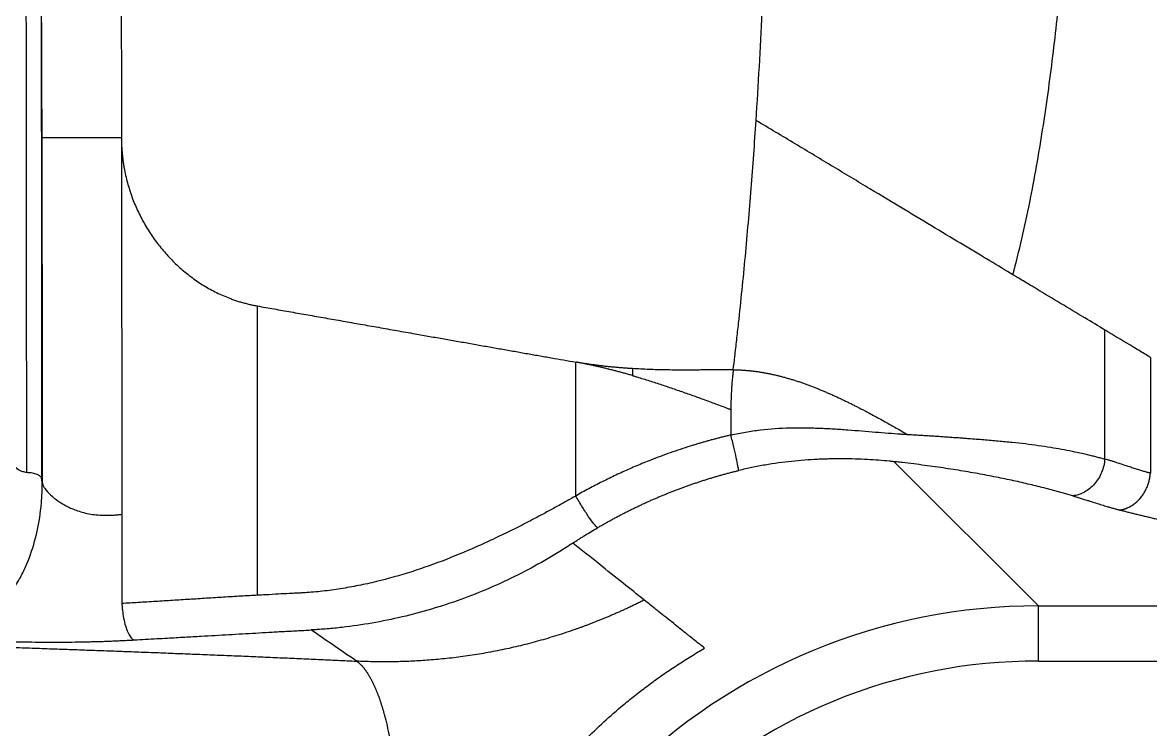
# Model space of a CAD drawing. Header units: inches. Extents: x 0 to 84, y -22 to 124.
# Drawn here: x 58.11 to 73.2, y 28.66 to 38.11 of the extents above; entities that cross this region are included whole.
import ezdxf

# ---------------------------------------------------------------- set-up
doc = ezdxf.new("R2010")
doc.units = ezdxf.units.IN
doc.header["$MEASUREMENT"] = 0
doc.layers.add('1', color=4, linetype='Continuous')

# ---------------------------------------------------------------- blocks, each defined once
blk = doc.blocks.new('2026 RELAY')
at = {"layer": '1', "color": 3, "linetype": 'Continuous', "lineweight": 25}
for p, q in [((61.249, 29.951), (61.249, 33.822)), ((65.512, 33.07), (65.509, 33.07)), ((65.509, 31.279), (65.509, 33.07)), ((73.201, 33.134), (73.201, 31.585)), ((69.772, 31.738), (71.701, 29.809)), ((71.701, 29.809), (78.308, 29.809)), ((71.701, 29.07), (71.701, 29.809)), ((71.701, 29.07), (78.976, 29.07))]:
    blk.add_line(p, q, dxfattribs=at)
at = {"layer": '1', "color": 3, "linetype": 'Continuous', "lineweight": 25, "flags": 128}
for points in [[(58.36, 37.613), (58.361, 36.843), (58.363, 36.072)], [(72.59, 31.774), (72.59, 32.406), (72.59, 33.5)]]:
    blk.add_lwpolyline(points, dxfattribs=at)
at = {"layer": '1', "color": 3, "linetype": 'Continuous', "lineweight": 25}
for centre, radius, start, end in [((71.691, 21.941), 7.868, 89.9239, 180.0761), ((71.666, 21.966), 7.104, 89.7126, 180.2874)]:
    blk.add_arc(centre, radius, start, end, dxfattribs=at)
for points, knots in [([(71.36, 34.239), (71.446, 34.559), (71.593, 35.203), (71.764, 36.179), (71.9, 37.162), (72.006, 38.149), (72.087, 39.141), (72.163, 40.467), (72.201, 42.131), (72.158, 44.129), (72.026, 46.12), (71.836, 47.766), (71.622, 49.071), (71.489, 49.718), (71.413, 50.04)], [0.0000002, 0.0000002, 0.0000002, 0.0000002, 0.0625, 0.125, 0.1875, 0.25, 0.3125, 0.375, 0.5, 0.625, 0.75, 0.875, 0.9375, 0.9999998, 0.9999998, 0.9999998, 0.9999998]), ([(58.162, 31.593), (58.162, 31.666), (58.162, 31.81), (58.161, 32.1), (58.161, 32.607), (58.16, 33.621), (58.158, 35.069), (58.157, 36.807), (58.155, 38.545), (58.153, 40.283), (58.153, 42.021), (58.152, 43.469), (58.153, 44.483), (58.153, 44.925), (58.153, 45.078), (58.153, 45.085)], [0.0296318, 0.0296318, 0.0296318, 0.0296318, 0.0452568, 0.0608818, 0.0921318, 0.1546318, 0.2796318, 0.4046318, 0.5296318, 0.6546318, 0.7796318, 0.9046318, 0.9671318, 0.9983818, 1, 1, 1, 1]), ([(58.353, 45.127), (58.353, 44.708), (58.352, 43.869), (58.352, 42.611), (58.352, 41.353), (58.353, 39.656), (58.355, 37.52), (58.358, 35.232), (58.36, 33.229), (58.361, 32.085), (58.361, 31.513)], [0, 0, 0, 0, 0.092408, 0.184815, 0.277222, 0.36963, 0.55874, 0.747852, 0.873926, 1, 1, 1, 1]), ([(59.424, 42.117), (59.424, 41.613), (59.425, 40.605), (59.426, 39.094), (59.427, 37.835), (59.428, 36.828), (59.428, 36.324), (59.429, 36.072)], [0, 0, 0, 0, 0.25, 0.5, 0.75, 0.875, 1, 1, 1, 1]), ([(67.923, 36.304), (67.939, 36.544), (67.968, 37.024), (67.998, 37.626), (68.017, 38.049), (68.026, 38.292), (68.033, 38.473), (68.038, 38.655), (68.044, 38.898), (68.054, 39.323), (68.062, 39.81), (68.067, 40.297), (68.069, 40.601), (68.07, 40.845), (68.07, 41.088), (68.069, 41.393), (68.069, 41.756), (68.069, 41.998), (68.069, 42.117)], [0.5005837, 0.5005837, 0.5005837, 0.5005837, 0.5630837, 0.6255837, 0.6568337, 0.6724587, 0.6880837, 0.7037087, 0.7193337, 0.7505837, 0.8130837, 0.8443337, 0.8755837, 0.8912087, 0.9068337, 0.9380837, 0.9693337, 1, 1, 1, 1]), ([(67.617, 32.969), (67.624, 33.028), (67.64, 33.16), (67.664, 33.367), (67.697, 33.664), (67.736, 34.036), (67.78, 34.485), (67.82, 34.937), (67.87, 35.542), (67.903, 35.999), (67.923, 36.304)], [0, 0, 0, 0, 0.0499985, 0.1124985, 0.1749985, 0.2999985, 0.4249985, 0.5499985, 0.6749985, 0.9249985, 0.9249985, 0.9249985, 0.9249985]), ([(71.36, 34.239), (71.263, 34.298), (71.056, 34.422), (70.71, 34.63), (70.327, 34.86), (69.907, 35.113), (69.526, 35.341), (69.206, 35.534), (68.958, 35.683), (68.704, 35.835), (68.446, 35.991), (68.184, 36.147), (68.01, 36.252), (67.923, 36.304)], [0, 0, 0, 0, 0.125, 0.25, 0.375, 0.5, 0.625, 0.6875, 0.75, 0.8125, 0.875, 0.9375, 1, 1, 1, 1]), ([(58.363, 36.072), (58.363, 35.983), (58.364, 35.54), (58.365, 34.743), (58.367, 33.681), (58.368, 32.586), (58.369, 31.846), (58.369, 31.46)], [0, 0, 0, 0, 0.0578326, 0.2882173, 0.5186023, 0.7489875, 1, 1, 1, 1]), ([(59.429, 36.072), (59.429, 36.063), (59.429, 36.043), (59.429, 36.014), (59.43, 35.985), (59.432, 35.956), (59.433, 35.927), (59.436, 35.898), (59.438, 35.868), (59.441, 35.839), (59.444, 35.811), (59.447, 35.782), (59.451, 35.753), (59.456, 35.724), (59.46, 35.695), (59.475, 35.61), (59.507, 35.47), (59.567, 35.28), (59.643, 35.097), (59.734, 34.922), (59.838, 34.755), (59.955, 34.599), (60.083, 34.453), (60.223, 34.32), (60.373, 34.199), (60.533, 34.091), (60.701, 33.998), (60.836, 33.94), (60.93, 33.905), (60.982, 33.887), (61.035, 33.871), (61.088, 33.857), (61.141, 33.843), (61.195, 33.831), (61.231, 33.825), (61.249, 33.822)], [0, 0, 0, 0, 0.009211, 0.018412, 0.027607, 0.036795, 0.045979, 0.055161, 0.06434, 0.07352, 0.082702, 0.091887, 0.101077, 0.110273, 0.119477, 0.12869, 0.191661, 0.254784, 0.317032, 0.379373, 0.441248, 0.503086, 0.564814, 0.626354, 0.688154, 0.749656, 0.811853, 0.87376, 0.891858, 0.909912, 0.927937, 0.945945, 0.963949, 0.981963, 1, 1, 1, 1]), ([(59.429, 36.072), (59.429, 35.517), (59.431, 34.407), (59.433, 32.742), (59.434, 31.618), (59.434, 31.049), (59.434, 31.035)], [0, 0, 0, 0, 0.25, 0.5, 0.75, 0.7561094, 0.7561094, 0.7561094, 0.7561094]), ([(71.618, 34.085), (71.611, 34.089), (71.577, 34.109), (71.518, 34.145), (71.452, 34.184), (71.406, 34.212), (71.383, 34.226), (71.37, 34.234), (71.364, 34.237), (71.36, 34.239)], [0, 0, 0, 0, 0.00202548, 0.00983798, 0.01765048, 0.02155673, 0.02350986, 0.02448642, 0.02546298, 0.02546298, 0.02546298, 0.02546298]), ([(72.59, 33.5), (72.502, 33.554), (72.305, 33.672), (71.999, 33.856), (71.764, 33.997), (71.637, 34.073), (71.618, 34.085)], [0.02546298, 0.02546298, 0.02546298, 0.02546298, 0.0513473, 0.0825973, 0.1138473, 0.11963431, 0.11963431, 0.11963431, 0.11963431]), ([(61.249, 33.822), (61.286, 33.815), (61.36, 33.802), (61.472, 33.782), (61.584, 33.762), (61.698, 33.742), (61.812, 33.722), (61.926, 33.702), (62.042, 33.682), (62.158, 33.661), (62.275, 33.641), (62.392, 33.62), (62.51, 33.599), (62.629, 33.578), (62.749, 33.557), (62.87, 33.536), (62.991, 33.514), (63.113, 33.493), (63.235, 33.471), (63.383, 33.445), (63.553, 33.415), (63.747, 33.381), (63.937, 33.348), (64.124, 33.315), (64.308, 33.282), (64.489, 33.25), (64.666, 33.219), (64.841, 33.188), (65.012, 33.158), (65.181, 33.128), (65.346, 33.099), (65.455, 33.08), (65.509, 33.07)], [0, 0, 0, 0, 0.02664, 0.053413, 0.080319, 0.107358, 0.134529, 0.161834, 0.189272, 0.216843, 0.244548, 0.272387, 0.30036, 0.328469, 0.356714, 0.385095, 0.413613, 0.44227, 0.471065, 0.5, 0.545936, 0.591095, 0.63548, 0.67909, 0.721924, 0.763983, 0.805264, 0.845768, 0.885494, 0.924441, 0.96261, 1, 1, 1, 1]), ([(73.201, 33.134), (73.2, 33.134), (73.173, 33.15), (73.094, 33.198), (72.911, 33.308), (72.734, 33.414), (72.609, 33.489), (72.59, 33.5)], [0.11963431, 0.11963431, 0.11963431, 0.11963431, 0.11997903, 0.12779153, 0.14341653, 0.17466653, 0.18003222, 0.18003222, 0.18003222, 0.18003222]), ([(66.271, 32.983), (66.252, 32.984), (66.212, 32.987), (66.154, 32.991), (66.095, 32.996), (66.036, 33.001), (65.978, 33.006), (65.919, 33.012), (65.861, 33.019), (65.802, 33.026), (65.744, 33.034), (65.686, 33.042), (65.628, 33.051), (65.57, 33.06), (65.531, 33.067), (65.512, 33.07)], [0, 0, 0, 0, 0.076979, 0.153935, 0.230871, 0.30779, 0.384695, 0.461589, 0.538478, 0.615365, 0.692257, 0.76916, 0.846079, 0.923024, 1, 1, 1, 1]), ([(66.267, 32.891), (66.249, 32.896), (66.214, 32.906), (66.161, 32.921), (66.109, 32.935), (66.057, 32.949), (66.005, 32.962), (65.954, 32.975), (65.903, 32.988), (65.853, 33), (65.803, 33.011), (65.754, 33.022), (65.704, 33.033), (65.656, 33.043), (65.607, 33.052), (65.559, 33.061), (65.527, 33.067), (65.512, 33.07)], [0, 0, 0, 0, 0.071056, 0.1414678, 0.2112359, 0.2803657, 0.3488645, 0.4167377, 0.4839881, 0.5506173, 0.616629, 0.6820279, 0.7468188, 0.8110066, 0.8745963, 0.9375925, 1, 1, 1, 1]), ([(66.271, 32.983), (66.271, 32.974), (66.271, 32.966), (66.27, 32.95), (66.269, 32.944), (66.268, 32.922), (66.267, 32.906), (66.267, 32.891)], [0, 0, 0, 0, 0.287157, 0.287157, 0.5, 0.5, 1, 1, 1, 1]), ([(67.617, 32.969), (67.606, 32.969), (67.583, 32.969), (67.549, 32.969), (67.514, 32.969), (67.479, 32.969), (67.445, 32.969), (67.41, 32.968), (67.375, 32.968), (67.341, 32.967), (67.306, 32.967), (67.271, 32.966), (67.237, 32.966), (67.202, 32.965), (67.168, 32.965), (67.133, 32.965), (67.098, 32.964), (67.064, 32.964), (67.029, 32.964), (66.995, 32.964), (66.96, 32.964), (66.925, 32.964), (66.891, 32.964), (66.856, 32.964), (66.796, 32.965), (66.711, 32.966), (66.601, 32.968), (66.491, 32.972), (66.381, 32.977), (66.308, 32.981), (66.271, 32.983)], [0, 0, 0, 0, 0.025616, 0.051278, 0.076979, 0.102713, 0.128472, 0.154244, 0.180016, 0.205776, 0.231514, 0.257232, 0.282934, 0.308622, 0.334301, 0.359972, 0.385641, 0.411311, 0.436984, 0.462658, 0.488331, 0.514004, 0.539675, 0.565343, 0.591007, 0.672916, 0.75477, 0.836568, 0.91831, 1, 1, 1, 1]), ([(67.617, 32.969), (67.616, 32.96), (67.614, 32.942), (67.611, 32.915), (67.608, 32.887), (67.605, 32.858), (67.603, 32.829), (67.6, 32.799), (67.598, 32.769), (67.596, 32.738), (67.593, 32.694), (67.59, 32.639), (67.588, 32.579), (67.586, 32.526), (67.586, 32.481), (67.586, 32.451), (67.586, 32.436)], [0, 0, 0, 0, 0.051671, 0.104266, 0.157806, 0.212315, 0.267816, 0.324338, 0.381911, 0.440563, 0.500307, 0.626165, 0.74998, 0.834648, 0.917969, 1, 1, 1, 1]), ([(67.617, 32.969), (67.626, 32.969), (67.643, 32.968), (67.668, 32.968), (67.694, 32.967), (67.719, 32.966), (67.745, 32.964), (67.77, 32.962), (67.795, 32.96), (67.82, 32.958), (67.846, 32.956), (67.871, 32.953), (67.896, 32.95), (67.921, 32.947), (67.946, 32.943), (67.97, 32.939), (67.995, 32.935), (68.02, 32.931), (68.045, 32.927), (68.069, 32.922), (68.094, 32.917), (68.119, 32.912), (68.143, 32.907), (68.168, 32.901), (68.192, 32.896), (68.217, 32.89), (68.241, 32.884), (68.265, 32.877), (68.29, 32.871), (68.314, 32.864), (68.338, 32.857), (68.363, 32.85), (68.387, 32.843), (68.411, 32.836), (68.435, 32.828), (68.459, 32.82), (68.484, 32.813), (68.508, 32.805), (68.532, 32.796), (68.556, 32.788), (68.58, 32.779), (68.604, 32.771), (68.627, 32.762), (68.651, 32.753), (68.675, 32.744), (68.699, 32.735), (68.723, 32.725), (68.746, 32.716), (68.77, 32.706), (68.794, 32.697), (68.817, 32.687), (68.841, 32.677), (68.864, 32.667), (68.888, 32.656), (68.911, 32.646), (68.935, 32.636), (68.958, 32.625), (68.981, 32.615), (69.005, 32.604), (69.028, 32.593), (69.051, 32.583), (69.074, 32.572), (69.097, 32.561), (69.12, 32.55), (69.143, 32.539), (69.166, 32.527), (69.189, 32.516), (69.212, 32.505), (69.234, 32.493), (69.257, 32.482), (69.28, 32.471), (69.302, 32.459), (69.325, 32.447), (69.347, 32.436), (69.37, 32.424), (69.392, 32.412), (69.433, 32.391), (69.493, 32.358), (69.571, 32.316), (69.649, 32.273), (69.725, 32.231), (69.8, 32.188), (69.874, 32.146), (69.923, 32.118), (69.947, 32.104)], [0, 0, 0, 0, 0.009656, 0.019276, 0.028863, 0.038419, 0.047945, 0.057445, 0.06692, 0.076374, 0.085808, 0.095225, 0.104627, 0.114016, 0.123396, 0.132767, 0.142134, 0.151496, 0.160858, 0.170221, 0.179586, 0.188958, 0.198336, 0.207725, 0.217124, 0.226537, 0.235965, 0.24541, 0.254873, 0.264354, 0.273854, 0.283375, 0.292916, 0.302479, 0.312064, 0.321671, 0.331302, 0.340956, 0.350634, 0.360337, 0.370066, 0.379819, 0.389598, 0.399404, 0.409235, 0.419094, 0.428979, 0.43889, 0.448829, 0.458795, 0.468789, 0.478809, 0.488857, 0.498933, 0.509034, 0.519162, 0.529315, 0.539492, 0.549694, 0.559919, 0.570167, 0.580437, 0.590728, 0.60104, 0.611372, 0.621724, 0.632094, 0.642481, 0.652886, 0.663308, 0.673745, 0.684197, 0.694663, 0.705143, 0.715635, 0.726139, 0.736654, 0.774284, 0.811993, 0.849733, 0.887453, 0.925104, 0.962636, 1, 1, 1, 1]), ([(66.267, 32.891), (66.268, 32.89), (66.27, 32.89), (66.273, 32.889), (66.275, 32.888), (66.28, 32.887), (66.284, 32.886), (66.294, 32.883), (66.301, 32.881), (66.322, 32.874), (66.336, 32.87), (66.377, 32.858), (66.405, 32.849), (66.488, 32.824), (66.544, 32.806), (66.654, 32.77), (66.709, 32.752), (66.819, 32.714), (66.874, 32.695), (66.984, 32.657), (67.039, 32.637), (67.149, 32.598), (67.203, 32.578), (67.285, 32.548), (67.313, 32.538), (67.367, 32.517), (67.395, 32.507), (67.449, 32.487), (67.477, 32.477), (67.517, 32.462), (67.531, 32.457), (67.552, 32.449), (67.558, 32.446), (67.569, 32.443), (67.572, 32.441), (67.577, 32.439), (67.579, 32.439), (67.581, 32.438), (67.582, 32.437), (67.583, 32.437), (67.584, 32.437), (67.585, 32.437), (67.585, 32.436), (67.586, 32.436)], [0, 0, 0, 0, 0.003906, 0.003906, 0.007812, 0.007812, 0.015625, 0.015625, 0.03125, 0.03125, 0.0625, 0.0625, 0.125, 0.125, 0.25, 0.25, 0.375, 0.375, 0.5, 0.5, 0.625, 0.625, 0.75, 0.75, 0.8125, 0.8125, 0.875, 0.875, 0.9375, 0.9375, 0.96875, 0.96875, 0.984375, 0.984375, 0.992188, 0.992188, 0.996094, 0.996094, 0.998047, 0.998047, 0.999023, 0.999023, 1, 1, 1, 1]), ([(67.586, 32.436), (67.586, 32.388), (67.585, 32.274), (67.586, 32.161), (67.586, 32.095)], [0, 0, 0, 0, 0.424692, 1, 1, 1, 1]), ([(67.585, 32.095), (67.651, 32.111), (67.782, 32.137), (68.046, 32.175), (68.312, 32.192), (68.574, 32.193), (68.736, 32.189), (68.865, 32.183), (68.993, 32.176), (69.215, 32.161), (69.517, 32.135), (69.756, 32.116), (69.888, 32.107), (69.918, 32.105), (69.94, 32.104), (69.947, 32.104)], [0.6132317, 0.6132317, 0.6132317, 0.6132317, 0.6444817, 0.6757317, 0.7382317, 0.7694817, 0.8007317, 0.8163567, 0.8319817, 0.8632317, 0.9257317, 0.9843255, 0.9882317, 0.9960442, 1, 1, 1, 1]), ([(67.585, 32.095), (67.569, 32.091), (67.535, 32.083), (67.485, 32.071), (67.435, 32.058), (67.386, 32.045), (67.336, 32.032), (67.287, 32.019), (67.238, 32.005), (67.188, 31.991), (67.14, 31.976), (67.091, 31.961), (67.014, 31.937), (66.908, 31.903), (66.775, 31.858), (66.644, 31.81), (66.525, 31.764), (66.419, 31.722), (66.325, 31.683), (66.232, 31.643), (66.139, 31.601), (66.047, 31.559), (65.956, 31.515), (65.865, 31.47), (65.775, 31.424), (65.685, 31.377), (65.597, 31.329), (65.538, 31.296), (65.509, 31.279)], [0, 0, 0, 0, 0.022989, 0.045949, 0.06888, 0.091781, 0.114653, 0.137495, 0.160307, 0.183088, 0.20584, 0.228561, 0.251251, 0.314048, 0.37671, 0.439236, 0.501626, 0.547043, 0.592437, 0.637809, 0.683158, 0.728486, 0.773791, 0.819075, 0.864338, 0.90958, 0.9548, 1, 1, 1, 1]), ([(69.947, 32.104), (69.96, 32.103), (69.985, 32.102), (70.023, 32.099), (70.061, 32.097), (70.098, 32.095), (70.136, 32.093), (70.173, 32.09), (70.209, 32.088), (70.246, 32.086), (70.282, 32.084), (70.318, 32.081), (70.354, 32.079), (70.39, 32.077), (70.425, 32.074), (70.46, 32.072), (70.495, 32.069), (70.53, 32.067), (70.565, 32.064), (70.599, 32.062), (70.633, 32.06), (70.667, 32.057), (70.701, 32.055), (70.735, 32.052), (70.826, 32.045), (70.972, 32.034), (71.165, 32.017), (71.35, 32), (71.528, 31.98), (71.7, 31.957), (71.911, 31.925), (72.155, 31.881), (72.354, 31.836), (72.478, 31.804), (72.535, 31.789), (72.572, 31.779), (72.59, 31.774)], [0, 0, 0, 0, 0.0112053, 0.0223985, 0.0335805, 0.0447525, 0.0559156, 0.0670708, 0.0782194, 0.0893627, 0.1005017, 0.1116378, 0.1227722, 0.1339059, 0.1450401, 0.156176, 0.1673147, 0.1784574, 0.189605, 0.2007582, 0.2119179, 0.2230847, 0.2342593, 0.2454423, 0.2566344, 0.3260226, 0.3951816, 0.4640131, 0.5326731, 0.6012572, 0.669814, 0.7933012, 0.9171273, 0.9447249, 0.9723326, 1, 1, 1, 1]), ([(68.838, 31.773), (68.836, 31.773), (68.804, 31.772), (68.716, 31.768), (68.572, 31.759), (68.34, 31.738), (68.105, 31.706), (67.868, 31.662), (67.75, 31.635), (67.691, 31.621)], [0.7953449, 0.7953449, 0.7953449, 0.7953449, 0.796875, 0.8125, 0.84375, 0.875, 0.9375, 0.96875, 1, 1, 1, 1]), ([(69.772, 31.738), (69.771, 31.738), (69.757, 31.74), (69.736, 31.742), (69.62, 31.754), (69.408, 31.77), (69.14, 31.778), (68.946, 31.776), (68.864, 31.774), (68.838, 31.773)], [0.6163342, 0.6163342, 0.6163342, 0.6163342, 0.6171875, 0.625, 0.6289062, 0.6875, 0.75, 0.78125, 0.7953449, 0.7953449, 0.7953449, 0.7953449]), ([(72.161, 31.282), (72.038, 31.318), (71.844, 31.371), (71.564, 31.44), (71.342, 31.49), (71.108, 31.538), (70.86, 31.585), (70.599, 31.629), (70.324, 31.67), (70.083, 31.702), (69.908, 31.723), (69.821, 31.733), (69.784, 31.737), (69.772, 31.738)], [0, 0, 0, 0, 0.125, 0.1875, 0.25, 0.3125, 0.375, 0.4375, 0.5, 0.5625, 0.59375, 0.609375, 0.6163342, 0.6163342, 0.6163342, 0.6163342]), ([(73.201, 31.585), (73.194, 31.587), (73.18, 31.59), (73.158, 31.596), (73.135, 31.602), (73.111, 31.609), (73.085, 31.617), (73.057, 31.625), (73.029, 31.633), (72.999, 31.643), (72.968, 31.653), (72.936, 31.663), (72.884, 31.681), (72.822, 31.701), (72.758, 31.723), (72.709, 31.739), (72.668, 31.751), (72.629, 31.763), (72.603, 31.77), (72.59, 31.774)], [0, 0, 0, 0, 0.0297, 0.062104, 0.097215, 0.135036, 0.17557, 0.21882, 0.26479, 0.313479, 0.364887, 0.419011, 0.475844, 0.63034, 0.732479, 0.805541, 0.874479, 0.939296, 1, 1, 1, 1]), ([(58.162, 31.593), (58.152, 31.594), (58.134, 31.597), (58.109, 31.604), (58.086, 31.611), (58.06, 31.622), (58.035, 31.639), (58.025, 31.654), (58.023, 31.662)], [0, 0, 0, 0, 0.125, 0.25, 0.375, 0.5, 0.75, 1, 1, 1, 1]), ([(58.361, 31.513), (58.36, 31.518), (58.357, 31.528), (58.344, 31.542), (58.326, 31.556), (58.302, 31.568), (58.272, 31.578), (58.238, 31.585), (58.206, 31.589), (58.18, 31.591), (58.168, 31.592), (58.162, 31.593)], [0, 0, 0, 0, 0.125, 0.25, 0.375, 0.5, 0.625, 0.75, 0.875, 0.9375, 1, 1, 1, 1]), ([(65.8, 30.854), (65.815, 30.863), (65.844, 30.88), (65.889, 30.905), (65.933, 30.93), (65.978, 30.955), (66.023, 30.979), (66.068, 31.004), (66.113, 31.027), (66.159, 31.051), (66.204, 31.074), (66.25, 31.097), (66.296, 31.119), (66.342, 31.141), (66.388, 31.163), (66.435, 31.185), (66.481, 31.206), (66.528, 31.227), (66.575, 31.247), (66.622, 31.267), (66.669, 31.287), (66.717, 31.306), (66.764, 31.325), (66.812, 31.344), (66.86, 31.363), (66.908, 31.381), (66.956, 31.398), (67.004, 31.416), (67.052, 31.433), (67.101, 31.449), (67.15, 31.466), (67.198, 31.482), (67.247, 31.497), (67.296, 31.512), (67.345, 31.527), (67.394, 31.542), (67.444, 31.556), (67.493, 31.57), (67.542, 31.583), (67.592, 31.596), (67.642, 31.609), (67.675, 31.617), (67.691, 31.621)], [0, 0, 0, 0, 0.025, 0.050001, 0.075002, 0.100003, 0.125004, 0.150005, 0.175006, 0.200006, 0.225006, 0.250007, 0.275006, 0.300006, 0.325005, 0.350005, 0.375004, 0.400003, 0.425002, 0.450001, 0.475, 0.5, 0.525001, 0.550001, 0.575002, 0.600003, 0.625005, 0.650006, 0.675007, 0.700007, 0.725008, 0.750008, 0.775008, 0.800007, 0.825007, 0.850006, 0.875005, 0.900003, 0.925002, 0.950001, 0.975, 1, 1, 1, 1]), ([(72.789, 31.092), (72.793, 31.093), (72.801, 31.094), (72.812, 31.096), (72.823, 31.098), (72.834, 31.101), (72.845, 31.103), (72.855, 31.106), (72.866, 31.11), (72.876, 31.113), (72.886, 31.117), (72.895, 31.121), (72.905, 31.126), (72.914, 31.13), (72.923, 31.135), (72.932, 31.139), (72.94, 31.144), (72.949, 31.149), (72.957, 31.154), (72.965, 31.16), (72.973, 31.165), (72.98, 31.17), (72.987, 31.176), (72.994, 31.181), (73.001, 31.187), (73.008, 31.192), (73.014, 31.198), (73.02, 31.204), (73.026, 31.209), (73.032, 31.215), (73.038, 31.22), (73.043, 31.226), (73.048, 31.231), (73.053, 31.237), (73.058, 31.242), (73.063, 31.247), (73.072, 31.258), (73.085, 31.275), (73.102, 31.298), (73.117, 31.323), (73.131, 31.347), (73.144, 31.373), (73.156, 31.399), (73.166, 31.425), (73.175, 31.452), (73.183, 31.478), (73.189, 31.505), (73.194, 31.532), (73.198, 31.558), (73.2, 31.576), (73.201, 31.585)], [0, 0, 0, 0, 0.01881, 0.037354, 0.055632, 0.073644, 0.091391, 0.108871, 0.126085, 0.143033, 0.159715, 0.176132, 0.192282, 0.208166, 0.223785, 0.239137, 0.254223, 0.269044, 0.283598, 0.297886, 0.311909, 0.325665, 0.339155, 0.35238, 0.365338, 0.37803, 0.390457, 0.402617, 0.414511, 0.426139, 0.437502, 0.448598, 0.459428, 0.469992, 0.48029, 0.490322, 0.500089, 0.540785, 0.581107, 0.621056, 0.660632, 0.699833, 0.738662, 0.777117, 0.815198, 0.852906, 0.89024, 0.9272, 0.963787, 1, 1, 1, 1]), ([(58.007, 30.072), (58.02, 30.092), (58.047, 30.137), (58.102, 30.236), (58.19, 30.425), (58.287, 30.714), (58.344, 31.021), (58.363, 31.24), (58.369, 31.366), (58.369, 31.429), (58.369, 31.46)], [0, 0, 0, 0, 0.0253661, 0.0566161, 0.1191161, 0.2441161, 0.3691161, 0.4316161, 0.4628661, 0.4941161, 0.4941161, 0.4941161, 0.4941161]), ([(58.369, 31.46), (58.368, 31.469), (58.365, 31.487), (58.363, 31.504), (58.361, 31.513)], [0, 0, 0, 0, 0.501231, 1, 1, 1, 1]), ([(58.369, 31.46), (58.372, 31.447), (58.38, 31.419), (58.412, 31.364), (58.473, 31.295), (58.557, 31.229), (58.634, 31.179), (58.697, 31.143), (58.766, 31.11), (58.841, 31.081), (58.925, 31.056), (59.017, 31.036), (59.117, 31.024), (59.222, 31.02), (59.312, 31.023), (59.383, 31.029), (59.417, 31.033), (59.434, 31.035)], [0, 0, 0, 0, 0.0625, 0.125, 0.25, 0.375, 0.4375, 0.5, 0.5625, 0.625, 0.6875, 0.75, 0.8125, 0.875, 0.9375, 0.96875, 1, 1, 1, 1]), ([(65.509, 31.279), (65.483, 31.265), (65.434, 31.237), (65.359, 31.195), (65.286, 31.154), (65.213, 31.114), (65.142, 31.075), (65.02, 31.01), (64.85, 30.92), (64.626, 30.807), (64.404, 30.7), (64.102, 30.563), (63.722, 30.405), (63.256, 30.243), (62.861, 30.135), (62.542, 30.068), (62.302, 30.027), (62.101, 30.002), (61.96, 29.99), (61.89, 29.985), (61.85, 29.983), (61.83, 29.982), (61.819, 29.981)], [0, 0, 0, 0, 0.021733, 0.043106, 0.06412, 0.084775, 0.105073, 0.125012, 0.18879, 0.250021, 0.313617, 0.375029, 0.50003, 0.625012, 0.749994, 0.812495, 0.874996, 0.937495, 0.968747, 0.984374, 0.991721, 1, 1, 1, 1]), ([(65.8, 30.854), (65.789, 30.863), (65.773, 30.881), (65.732, 30.931), (65.708, 30.964), (65.655, 31.041), (65.627, 31.085), (65.568, 31.179), (65.538, 31.229), (65.509, 31.279)], [0, 0, 0, 0, 0.25, 0.25, 0.5, 0.5, 0.75, 0.75, 1, 1, 1, 1]), ([(72.161, 31.282), (72.169, 31.279), (72.184, 31.275), (72.208, 31.267), (72.233, 31.26), (72.26, 31.252), (72.288, 31.243), (72.317, 31.234), (72.352, 31.223), (72.402, 31.207), (72.469, 31.185), (72.546, 31.162), (72.612, 31.142), (72.664, 31.126), (72.706, 31.115), (72.748, 31.103), (72.776, 31.096), (72.789, 31.092)], [0, 0, 0, 0, 0.035632, 0.073677, 0.114136, 0.157009, 0.202299, 0.250005, 0.303371, 0.375014, 0.500022, 0.636174, 0.750029, 0.815766, 0.879332, 0.940738, 1, 1, 1, 1]), ([(59.434, 31.035), (59.434, 31.016), (59.434, 30.976), (59.434, 30.896), (59.434, 30.758), (59.434, 30.559), (59.435, 30.361), (59.435, 30.222), (59.435, 30.142), (59.435, 30.063), (59.435, 29.964), (59.435, 29.885), (59.435, 29.844), (59.435, 29.843), (59.435, 29.841), (59.435, 29.841), (59.435, 29.84)], [0, 0, 0, 0, 0.03125, 0.0625, 0.125, 0.25, 0.375, 0.4375, 0.46875, 0.5, 0.5625, 0.6246094, 0.625, 0.6259766, 0.6269531, 0.627331, 0.627331, 0.627331, 0.627331]), ([(72.789, 31.092), (72.807, 31.088), (72.843, 31.079), (72.897, 31.065), (72.951, 31.052), (73.007, 31.038), (73.062, 31.025), (73.118, 31.011), (73.175, 30.998), (73.233, 30.984), (73.291, 30.97), (73.349, 30.957), (73.408, 30.943), (73.561, 30.908), (73.818, 30.851), (74.173, 30.774), (74.548, 30.697), (74.853, 30.634), (75.114, 30.582), (75.322, 30.54), (75.519, 30.501), (75.785, 30.447), (76.081, 30.388), (76.461, 30.309), (76.812, 30.234), (77.109, 30.166), (77.333, 30.113), (77.499, 30.07), (77.653, 30.029), (77.767, 29.997), (77.847, 29.973), (77.897, 29.958), (77.946, 29.943), (77.992, 29.928), (78.038, 29.913), (78.081, 29.898), (78.123, 29.883), (78.163, 29.868), (78.202, 29.853), (78.239, 29.838), (78.274, 29.824), (78.296, 29.814), (78.308, 29.809)], [0, 0, 0, 0, 0.010183, 0.020409, 0.03068, 0.040995, 0.051354, 0.061758, 0.072207, 0.0827, 0.093239, 0.103823, 0.114453, 0.125128, 0.185775, 0.250141, 0.308343, 0.375205, 0.402873, 0.437757, 0.478001, 0.50031, 0.569421, 0.625408, 0.691655, 0.750518, 0.7837, 0.815508, 0.84596, 0.875076, 0.886163, 0.897121, 0.907952, 0.918657, 0.929239, 0.939698, 0.950037, 0.960258, 0.970363, 0.980353, 0.990232, 1, 1, 1, 1]), ([(65.471, 30.649), (65.485, 30.658), (65.512, 30.676), (65.553, 30.703), (65.594, 30.728), (65.648, 30.763), (65.717, 30.805), (65.773, 30.838), (65.8, 30.854)], [0, 0, 0, 0, 0.127543, 0.25339, 0.377543, 0.500001, 0.750656, 1, 1, 1, 1]), ([(65.471, 30.649), (65.471, 30.649), (65.463, 30.644), (65.397, 30.6), (65.273, 30.522), (64.916, 30.309), (64.36, 30.031), (63.713, 29.798), (63.185, 29.657), (62.785, 29.576), (62.45, 29.527), (62.216, 29.504), (62.098, 29.495), (62.031, 29.491), (61.993, 29.489), (61.972, 29.487), (61.967, 29.487)], [0.3728488, 0.3728488, 0.3728488, 0.3728488, 0.373128, 0.3770343, 0.4082843, 0.4395343, 0.5645343, 0.6895343, 0.7520343, 0.8145343, 0.8770343, 0.9082843, 0.9239093, 0.9317218, 0.9395343, 0.9416855, 0.9416855, 0.9416855, 0.9416855]), ([(66.426, 29.887), (66.332, 29.962), (66.131, 30.122), (65.813, 30.376), (65.589, 30.555), (65.471, 30.649)], [0, 0, 0, 0, 0.295529, 0.628863, 1, 1, 1, 1]), ([(61.249, 29.951), (61.213, 29.949), (61.141, 29.945), (61.029, 29.939), (60.913, 29.932), (60.798, 29.925), (60.682, 29.918), (60.531, 29.908), (60.34, 29.896), (60.114, 29.882), (59.885, 29.868), (59.659, 29.854), (59.508, 29.845), (59.435, 29.84)], [0, 0, 0, 0, 0.058337, 0.119531, 0.183461, 0.25, 0.308977, 0.375, 0.5, 0.625, 0.75, 0.878645, 1, 1, 1, 1]), ([(61.819, 29.981), (61.807, 29.981), (61.783, 29.979), (61.735, 29.977), (61.652, 29.973), (61.522, 29.966), (61.38, 29.958), (61.285, 29.953), (61.249, 29.951)], [0, 0, 0, 0, 0.0625, 0.125001, 0.250001, 0.500001, 0.807928, 1, 1, 1, 1]), ([(59.435, 29.84), (59.435, 29.839), (59.435, 29.836), (59.436, 29.827), (59.437, 29.81), (59.44, 29.776), (59.447, 29.707), (59.463, 29.614), (59.489, 29.515), (59.521, 29.435), (59.557, 29.379), (59.582, 29.359), (59.594, 29.353)], [0.627331, 0.627331, 0.627331, 0.627331, 0.6289062, 0.6328125, 0.640625, 0.65625, 0.6875, 0.75, 0.8125, 0.875, 0.9375, 1, 1, 1, 1]), ([(66.426, 29.887), (66.408, 29.879), (66.374, 29.861), (66.322, 29.836), (66.271, 29.812), (66.221, 29.788), (66.171, 29.765), (66.122, 29.742), (66.073, 29.721), (66.025, 29.699), (65.977, 29.679), (65.93, 29.659), (65.884, 29.64), (65.839, 29.621), (65.794, 29.604), (65.75, 29.586), (65.706, 29.569), (65.664, 29.553), (65.622, 29.537), (65.58, 29.522), (65.54, 29.508), (65.432, 29.47), (65.257, 29.411), (65.013, 29.339), (64.769, 29.275), (64.524, 29.22), (64.278, 29.173), (64.031, 29.134), (63.787, 29.104), (63.59, 29.086), (63.437, 29.075), (63.329, 29.069), (63.22, 29.065), (63.112, 29.062), (63.005, 29.061), (62.897, 29.061), (62.79, 29.062), (62.683, 29.065), (62.612, 29.068), (62.577, 29.07)], [0, 0, 0, 0, 0.0146547, 0.029098, 0.0433286, 0.0573456, 0.0711482, 0.0847359, 0.0981082, 0.1112647, 0.1242053, 0.1369295, 0.1494373, 0.1617284, 0.1738027, 0.1856598, 0.1972997, 0.2087221, 0.2199267, 0.2309133, 0.2416816, 0.2522313, 0.3164647, 0.3800083, 0.4428486, 0.5049426, 0.5683993, 0.6309978, 0.6927241, 0.7535805, 0.7810761, 0.8085434, 0.8359832, 0.8633955, 0.8907787, 0.9181317, 0.9454535, 0.9727431, 1, 1, 1, 1]), ([(66.713, 29.658), (66.682, 29.682), (66.635, 29.721), (66.56, 29.78), (66.495, 29.832), (66.447, 29.87), (66.426, 29.887)], [0, 0, 0, 0, 0.321484, 0.5, 0.775629, 1, 1, 1, 1]), ([(67.234, 29.243), (67.19, 29.278), (67.125, 29.329), (67.049, 29.39), (67.011, 29.42), (66.99, 29.438), (66.957, 29.464), (66.9, 29.509), (66.813, 29.578), (66.749, 29.629), (66.713, 29.658)], [0, 0, 0, 0, 0.25, 0.375, 0.4375, 0.46875, 0.5, 0.627394, 0.793997, 1, 1, 1, 1]), ([(59.594, 29.353), (59.647, 29.356), (59.75, 29.362), (59.9, 29.371), (60.075, 29.38), (60.273, 29.392), (60.485, 29.404), (60.682, 29.415), (60.866, 29.426), (61.047, 29.436), (61.225, 29.446), (61.342, 29.453), (61.401, 29.456)], [0, 0, 0, 0, 0.087594, 0.170914, 0.250001, 0.378306, 0.5, 0.603652, 0.705452, 0.805426, 0.9036, 1, 1, 1, 1]), ([(61.401, 29.456), (61.432, 29.458), (61.495, 29.462), (61.589, 29.467), (61.683, 29.472), (61.777, 29.477), (61.872, 29.482), (61.935, 29.485), (61.967, 29.487)], [0, 0, 0, 0, 0.166256, 0.332671, 0.499248, 0.665992, 0.832908, 1, 1, 1, 1]), ([(62.577, 29.07), (62.526, 29.104), (62.424, 29.174), (62.271, 29.278), (62.119, 29.383), (62.018, 29.452), (61.967, 29.487)], [0, 0, 0, 0, 0.25, 0.5, 0.75, 1, 1, 1, 1]), ([(56.892, 29.399), (56.9, 29.398), (56.917, 29.397), (56.942, 29.394), (56.967, 29.391), (56.993, 29.389), (57.019, 29.386), (57.045, 29.384), (57.072, 29.381), (57.099, 29.379), (57.126, 29.377), (57.153, 29.374), (57.181, 29.372), (57.209, 29.37), (57.237, 29.368), (57.265, 29.366), (57.294, 29.364), (57.323, 29.362), (57.352, 29.36), (57.382, 29.358), (57.411, 29.356), (57.441, 29.354), (57.472, 29.352), (57.546, 29.348), (57.666, 29.342), (57.835, 29.335), (58.009, 29.33), (58.185, 29.327), (58.363, 29.325), (58.54, 29.324), (58.719, 29.325), (58.86, 29.327), (58.962, 29.329), (59.027, 29.331), (59.09, 29.332), (59.154, 29.334), (59.218, 29.336), (59.281, 29.339), (59.344, 29.341), (59.407, 29.344), (59.47, 29.347), (59.532, 29.35), (59.574, 29.352), (59.594, 29.353)], [0, 0, 0, 0, 0.011177, 0.022362, 0.033555, 0.044758, 0.055973, 0.067202, 0.078445, 0.089706, 0.100985, 0.112284, 0.123605, 0.134949, 0.146317, 0.157712, 0.169134, 0.180585, 0.192068, 0.203582, 0.215129, 0.226712, 0.238331, 0.249987, 0.311533, 0.373586, 0.436336, 0.499965, 0.561828, 0.624014, 0.686682, 0.749995, 0.772629, 0.795257, 0.817887, 0.840527, 0.863185, 0.88587, 0.908591, 0.931355, 0.954172, 0.977051, 1, 1, 1, 1]), ([(57.999, 29.253), (58.044, 29.251), (58.133, 29.248), (58.267, 29.244), (58.401, 29.239), (58.534, 29.234), (58.668, 29.23), (58.801, 29.225), (58.934, 29.22), (59.066, 29.215), (59.199, 29.211), (59.331, 29.206), (59.463, 29.201), (59.595, 29.196), (59.727, 29.191), (59.858, 29.186), (59.989, 29.181), (60.121, 29.176), (60.251, 29.17), (60.382, 29.165), (60.513, 29.16), (60.643, 29.155), (60.773, 29.149), (60.903, 29.144), (61.033, 29.139), (61.162, 29.133), (61.292, 29.128), (61.421, 29.122), (61.55, 29.116), (61.679, 29.111), (61.808, 29.105), (61.936, 29.099), (62.065, 29.093), (62.193, 29.087), (62.321, 29.082), (62.449, 29.076), (62.534, 29.072), (62.577, 29.07)], [0, 0, 0, 0, 0.0288891, 0.057755, 0.0865981, 0.115419, 0.1442181, 0.1729959, 0.2017528, 0.2304892, 0.2592056, 0.2879022, 0.3165795, 0.3452378, 0.3738773, 0.4024984, 0.4311013, 0.4596863, 0.4882537, 0.5168036, 0.5453366, 0.5738534, 0.6023547, 0.6308409, 0.6593126, 0.6877704, 0.7162147, 0.7446459, 0.7730645, 0.8014709, 0.8298655, 0.8582485, 0.8866203, 0.9149811, 0.9433312, 0.9716708, 1, 1, 1, 1]), ([(63.799, 25.127), (63.805, 25.142), (63.816, 25.174), (63.834, 25.221), (63.851, 25.267), (63.868, 25.312), (63.886, 25.356), (63.903, 25.4), (63.921, 25.443), (63.938, 25.485), (63.955, 25.527), (63.973, 25.567), (63.99, 25.607), (64.007, 25.646), (64.024, 25.685), (64.041, 25.722), (64.1, 25.851), (64.206, 26.068), (64.369, 26.369), (64.545, 26.661), (64.733, 26.946), (64.935, 27.223), (65.147, 27.489), (65.37, 27.746), (65.604, 27.992), (65.852, 28.231), (66.052, 28.406), (66.194, 28.525), (66.275, 28.59), (66.357, 28.654), (66.44, 28.717), (66.523, 28.78), (66.608, 28.841), (66.694, 28.902), (66.781, 28.961), (66.87, 29.02), (66.959, 29.077), (67.049, 29.133), (67.141, 29.189), (67.203, 29.225), (67.234, 29.243)], [0, 0, 0, 0, 0.009228, 0.018331, 0.027308, 0.036159, 0.044883, 0.053478, 0.061944, 0.070281, 0.078488, 0.086566, 0.094514, 0.102333, 0.110022, 0.117581, 0.125011, 0.187657, 0.25001, 0.312216, 0.374567, 0.437136, 0.500002, 0.561295, 0.623322, 0.68619, 0.749988, 0.768895, 0.787844, 0.806839, 0.825881, 0.844975, 0.864123, 0.883329, 0.902597, 0.92193, 0.941332, 0.960809, 0.980363, 1, 1, 1, 1]), ([(62.577, 29.07), (62.579, 29.068), (62.585, 29.064), (62.593, 29.058), (62.601, 29.051), (62.609, 29.044), (62.617, 29.037), (62.625, 29.03), (62.633, 29.022), (62.641, 29.014), (62.649, 29.006), (62.656, 28.997), (62.664, 28.988), (62.672, 28.979), (62.679, 28.969), (62.687, 28.959), (62.694, 28.949), (62.702, 28.939), (62.709, 28.928), (62.717, 28.917), (62.724, 28.906), (62.731, 28.894), (62.738, 28.882), (62.746, 28.87), (62.753, 28.858), (62.76, 28.845), (62.767, 28.833), (62.774, 28.82), (62.781, 28.806), (62.787, 28.793), (62.794, 28.779), (62.801, 28.765), (62.808, 28.75), (62.814, 28.736), (62.821, 28.721), (62.828, 28.706), (62.834, 28.691), (62.84, 28.675), (62.847, 28.66), (62.853, 28.644), (62.859, 28.628), (62.866, 28.611), (62.872, 28.595), (62.878, 28.578), (62.884, 28.561), (62.89, 28.544), (62.896, 28.527), (62.901, 28.509), (62.907, 28.491), (62.913, 28.473), (62.918, 28.455), (62.924, 28.436), (62.929, 28.418), (62.935, 28.399), (62.94, 28.38), (62.946, 28.361), (62.951, 28.341), (62.956, 28.322), (62.961, 28.302), (62.988, 28.193), (63.032, 27.98), (63.078, 27.631), (63.104, 27.244), (63.106, 26.944), (63.102, 26.759), (63.1, 26.702), (63.098, 26.644), (63.096, 26.586), (63.093, 26.528), (63.09, 26.468), (63.087, 26.408), (63.083, 26.348), (63.079, 26.287), (63.075, 26.225), (63.07, 26.162), (63.065, 26.099), (63.06, 26.036), (63.054, 25.972), (63.048, 25.907), (63.042, 25.842), (63.035, 25.776), (63.028, 25.709), (63.021, 25.642), (63.014, 25.575), (63.009, 25.529), (63.006, 25.507)], [0, 0, 0, 0, 0.006865, 0.013724, 0.020576, 0.027423, 0.034262, 0.041096, 0.047922, 0.054742, 0.061554, 0.06836, 0.075158, 0.081949, 0.088733, 0.095509, 0.102278, 0.10904, 0.115795, 0.122542, 0.129283, 0.136016, 0.142742, 0.149461, 0.156172, 0.162877, 0.169574, 0.176263, 0.182945, 0.189619, 0.196285, 0.202944, 0.209596, 0.21624, 0.222876, 0.229505, 0.236126, 0.24274, 0.249347, 0.255946, 0.262539, 0.269124, 0.275702, 0.282273, 0.288837, 0.295394, 0.301943, 0.308486, 0.315021, 0.321549, 0.32807, 0.334583, 0.34109, 0.347589, 0.354082, 0.360568, 0.367047, 0.373519, 0.379984, 0.386443, 0.479346, 0.571077, 0.661995, 0.752658, 0.764197, 0.775747, 0.787308, 0.798885, 0.810477, 0.822089, 0.833722, 0.845377, 0.857058, 0.868765, 0.880502, 0.892269, 0.90407, 0.915908, 0.927785, 0.939704, 0.951667, 0.963676, 0.975733, 0.987841, 1, 1, 1, 1])]:
    blk.add_open_spline(points, degree=3, knots=knots, dxfattribs=at)
for points in [[(59.429, 36.072), (59.398, 36.072), (59.335, 36.072), (59.238, 36.072), (59.141, 36.072), (59.045, 36.072), (58.952, 36.072), (58.862, 36.072), (58.778, 36.072), (58.699, 36.072), (58.627, 36.072), (58.562, 36.072), (58.506, 36.072), (58.458, 36.072), (58.419, 36.072), (58.389, 36.072), (58.37, 36.072), (58.364, 36.072), (58.363, 36.072)], [(67.691, 31.621), (67.69, 31.633), (67.682, 31.675), (67.659, 31.785), (67.625, 31.931), (67.599, 32.04), (67.585, 32.095)], [(72.59, 31.774), (72.586, 31.713), (72.556, 31.591), (72.459, 31.433), (72.321, 31.321), (72.214, 31.287), (72.161, 31.282)], [(73.201, 31.585), (73.201, 31.585), (73.201, 31.585), (73.201, 31.585)]]:
    blk.add_open_spline(points, degree=3, dxfattribs=at)

msp = doc.modelspace()

# ---------------------------------------------------------------- block references
msp.add_blockref('2026 RELAY', (0, 0.5))

doc.saveas('drawing.dxf')
